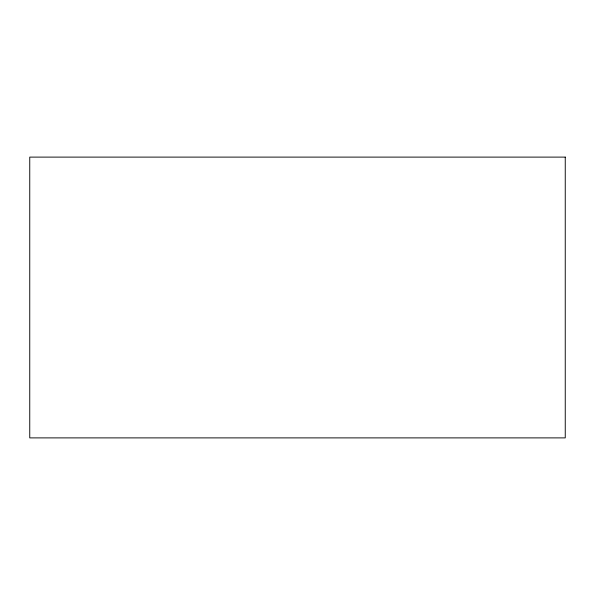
<?xml version="1.0" encoding="UTF-8"?>
<svg xmlns="http://www.w3.org/2000/svg" width="595" height="595" viewBox="0 0 595 595"><rect width="100%" height="100%" fill="white"/><g stroke="black" fill="none" stroke-linecap="round" stroke-linejoin="round"><path stroke-width="0.89" d="M565.25 157.11L29.75 157.11L29.75 437.89L565.25 437.89L565.25 157.11"/></g></svg>
